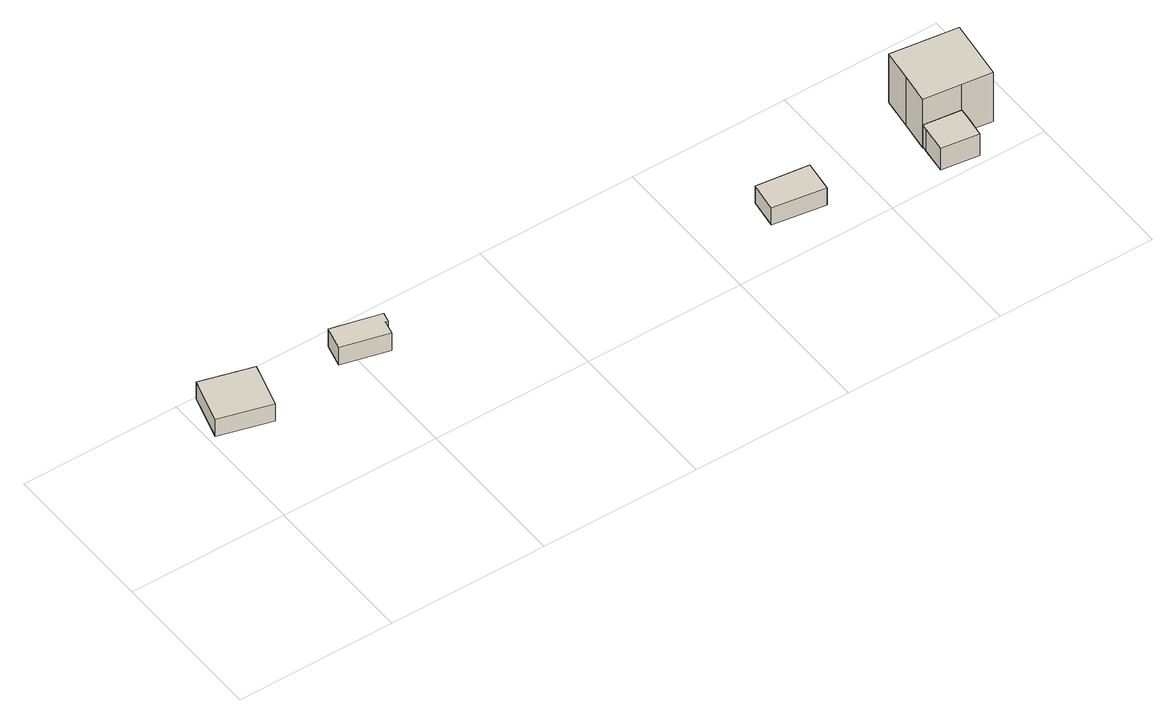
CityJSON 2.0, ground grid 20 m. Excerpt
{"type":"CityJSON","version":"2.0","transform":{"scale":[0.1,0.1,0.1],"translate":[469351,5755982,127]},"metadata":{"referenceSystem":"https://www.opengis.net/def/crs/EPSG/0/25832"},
"CityObjects":{
"building1":{"type":"Building","attributes":{"Gemeindeschluessel":"05711000","BezugspunktDach":"2000","function":"31001_2460","measuredHeight":2.63},"address":[{"country":"Germany","locality":"Bielefeld","thoroughfareNumber":"4","thoroughfareName":"Mittelkampweg"}],"geometry":[{"type":"Solid","lod":"1","boundaries":[[[[0,1,2,3]],[[4,5,6,7]],[[4,7,3,2]],[[5,4,2,1]],[[6,5,1,0]],[[7,6,0,3]]]]}]},
"building2":{"type":"Building","attributes":{"Gemeindeschluessel":"05711000","BezugspunktDach":"2000","function":"31001_9998","measuredHeight":2.66},"address":[{"country":"Germany","locality":"Bielefeld","thoroughfareNumber":"4","thoroughfareName":"Mittelkampweg"}],"geometry":[{"type":"Solid","lod":"1","boundaries":[[[[8,9,10,11,12,13]],[[14,15,16,17,18,19]],[[14,19,13,12]],[[15,14,12,11]],[[16,15,11,10]],[[17,16,10,9]],[[18,17,9,8]],[[19,18,8,13]]]]}]},
"building3":{"type":"Building","attributes":{"Gemeindeschluessel":"05711000","BezugspunktDach":"2000","function":"51009_1611","measuredHeight":2.59},"address":[{"country":"Germany"}],"geometry":[{"type":"Solid","lod":"1","boundaries":[[[[20,21,22,23]],[[24,25,26,27]],[[24,27,23,22]],[[25,24,22,21]],[[26,25,21,20]],[[27,26,20,23]]]]}]},
"building4":{"type":"Building","attributes":{"Gemeindeschluessel":"05711000","BezugspunktDach":"2000","function":"31001_9998","measuredHeight":3.35},"address":[{"country":"Germany","locality":"Bielefeld","thoroughfareNumber":"67","thoroughfareName":"Kampstraße"}],"geometry":[{"type":"Solid","lod":"1","boundaries":[[[[28,29,30,31,32,33]],[[34,35,36,37,38,39]],[[34,39,33,32]],[[35,34,32,31]],[[36,35,31,30]],[[37,36,30,29]],[[38,37,29,28]],[[39,38,28,33]]]]}]},
"building5":{"type":"Building","attributes":{"Gemeindeschluessel":"05711000","BezugspunktDach":"2000","function":"31001_1010","measuredHeight":9.73},"address":[{"country":"Germany","locality":"Bielefeld","thoroughfareNumber":"67","thoroughfareName":"Kampstraße"}],"geometry":[{"type":"Solid","lod":"1","boundaries":[[[[40,41,42,43,44,45,46]],[[47,48,49,50,51,52,53]],[[47,53,46,45]],[[48,47,45,44]],[[49,48,44,43]],[[50,49,43,42]],[[51,50,42,41]],[[52,51,41,40]],[[53,52,40,46]]]]}]}
},
"vertices":[
[25,197,34],[9,139,34],[75,121,34],[91,179,34],[75,121,8],[9,139,8],[25,197,8],[91,179,8],
[185,178,37],[178,149,37],[237,134,37],[241,151,37],[244,150,37],[247,163,37],[244,150,10],[241,151,10],[237,134,10],[178,149,10],[185,178,10],[247,163,10],
[683,89,37],[678,52,37],[744,42,37],[749,81,37],[744,42,11],[678,52,11],[683,89,11],[749,81,11],
[924,46,47],[877,52,47],[876,44,47],[872,12,47],[919,6,47],[922,28,47],[919,6,14],[872,12,14],[876,44,14],[877,52,14],[924,46,14],[922,28,14],
[972,118,86],[887,129,86],[882,90,86],[877,52,86],[924,46,86],[962,41,86],[967,79,86],[962,41,12],[924,46,12],[877,52,12],[882,90,12],[887,129,12],[972,118,12],[967,79,12]
]}
